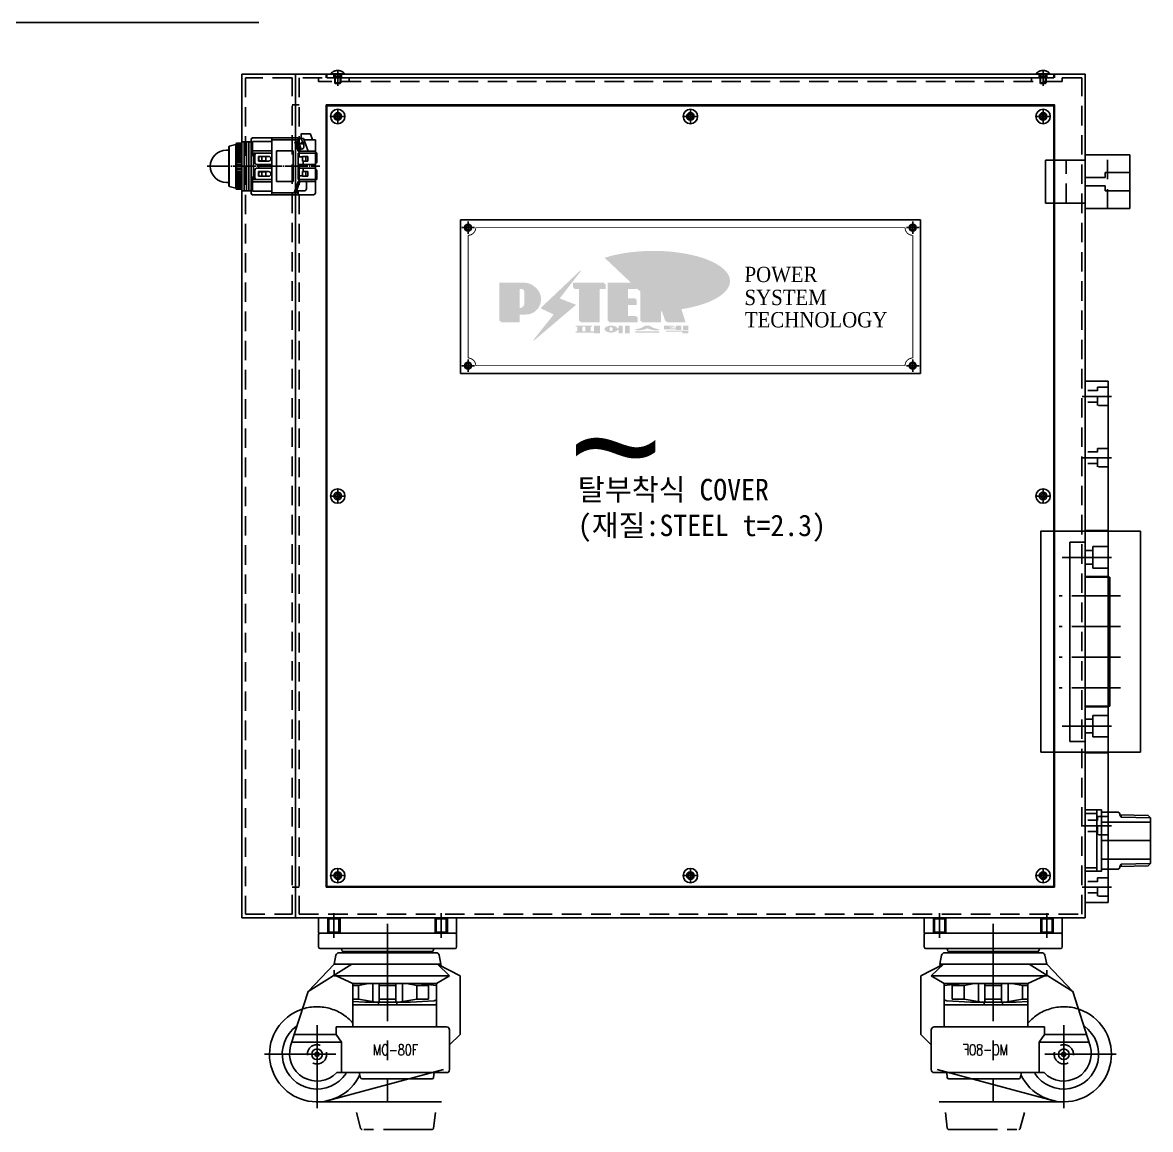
# Model space of a CAD drawing. Header units: millimetres. Extents: x 0 to 3356, y 0 to 2330.
# Drawn here: x 1749 to 2484, y 515 to 1237 of the extents above; entities that cross this region are included whole.
import ezdxf
from ezdxf.enums import TextEntityAlignment as Align

# ---------------------------------------------------------------- set-up
doc = ezdxf.new("R2010")
doc.units = ezdxf.units.MM
for name, pattern in [('AM_ISO02W050', [7.5, 6, -1.5]), ('CENTER', [50.8, 31.75, -6.35, 6.35, -6.35]), ('CENTER1', [10, 7, -1, 1, -1]), ('HIDDEN', [9.525, 6.35, -3.175]), ('HIDDEN2', [0.1875, 0.125, -0.0625]), ('HIDDENX2', [19.05, 12.7, -6.35]), ('PHANTOM2', [31.75, 15.875, -3.175, 3.175, -3.175, 3.175, -3.175]), ('PTM', [16.9, 15, -0.7, 0.5, -0.7])]:
    doc.linetypes.add(name, pattern=pattern)
for name, color, linetype in [('3', 1, 'CENTER'), ('CENTER', 1, 'CENTER'), ('CL', 1, 'CENTER'), ('CUSHION', 3, 'Continuous'), ('FRAME', 3, 'Continuous'), ('HANDLE', 3, 'Continuous'), ('HIDDEN', 2, 'HIDDEN2'), ('line', 3, 'Continuous'), ('PLATE', 3, 'Continuous'), ('THIN', 3, 'Continuous'), ('WHEEL', 3, 'Continuous')]:
    doc.layers.add(name, color=color, linetype=linetype)
doc.layers.add('AM_HID', color=7, linetype='AM_ISO02W050', lineweight=25)
doc.styles.add('arial_ttf', font='arial.ttf')
doc.styles.add('GDT', font='romans.shx', dxfattribs={"height": 4, "bigfont": 'WHGTXT.SHX'})
doc.styles.add('HAN', font='')
doc.styles.get("Standard").update_dxf_attribs({"font": 'ISOCP.SHX', "bigfont": 'WHGTXT.SHX'})
doc.styles.add('스타일1', font='timesout.shx', dxfattribs={"bigfont": 'whgtxt.shx'})
doc.styles.get('HAN').set_extended_font_data('GulimChe')
doc.dimstyles.new('PS-4', dxfattribs={"dimscale": 4, "dimtxt": 3.2, "dimasz": 2.5, "dimexe": 2, "dimexo": 2.5, "dimgap": 2, "dimtad": 1, "dimtoh": 1, "dimrnd": 0.05, "dimzin": 12, "dimdsep": 46, "dimtxsty": 'Standard', "dimcen": 0, "dimclrt": 2, "dimazin": 3, "dimtfac": 1, "dimtofl": 0, "dimtmove": 0, "dimatfit": 3, "dimfxl": 0, "dimtolj": 1, "dimtzin": 0, "dimarcsym": 0})

# ---------------------------------------------------------------- blocks, each defined once
blk = doc.blocks.new('A$C043351AE')
at = {"color": 2, "linetype": 'HIDDEN2'}
for p, q in [((65.39, 202.98), (63.09, 202.98)), ((65.39, 197.98), (63.09, 197.98)), ((65.39, -257.02), (63.09, -257.02)), ((65.39, -262.02), (63.09, -262.02))]:
    blk.add_line(p, q, dxfattribs=at)
at = {"color": 4}
blk.add_lwpolyline([(63.09, -266.52), (65.39, -266.52), (65.39, 207.48), (63.09, 207.48), (63.09, -266.52)], dxfattribs=at)
at = {"layer": 'CENTER'}
for p, q in [((68.39, 200.48), (60.09, 200.48)), ((68.39, -259.52), (60.09, -259.52))]:
    blk.add_line(p, q, dxfattribs=at)
blk = doc.blocks.new('A$C5F583DAA')
for points in [[(-23.34, 12.37, 0.414214), (-21.8, 13.9)], [(-21.8, 9.83, 0.414214), (-23.34, 11.37)], [(-20.8, 13.9, 0.414214), (-19.26, 12.37)], [(-20.8, 9.83, -0.414214), (-19.26, 11.37)]]:
    blk.add_lwpolyline(points, format="xyb")
blk.add_circle((-21.3, 11.87), 4.7)
for start, end in [(166.22585, 193.77415), (76.22585, 103.77415), (256.22585, 283.77415), (346.22585, 13.77415)]:
    blk.add_arc((-21.3, 11.87), 2.1, start, end)
at = {"layer": 'CENTER'}
for p, q in [((-21.3, 16.57), (-21.3, 7.17)), ((-26, 11.87), (-16.6, 11.87))]:
    blk.add_line(p, q, dxfattribs=at)
blk = doc.blocks.new('A$C7F6D5DB6')
at = {"color": 6, "linetype": 'PHANTOM2'}
for p, q in [((6, 10.37), (-3.4, 10.37)), ((-0.7, 8.77), (3.3, 8.77)), ((-0.7, 4.46), (3.3, 4.46))]:
    blk.add_line(p, q, dxfattribs=at)
for points in [[(6, 10.37), (6, 10.08), (-3.4, 10.08), (-3.4, 10.37, -0.470544), (6, 10.37)], [(-0.52, 10.08, -0.414214), (-0.32, 9.88), (-0.32, 9.43), (-0.7, 8.77), (-0.7, 4.46), (-0.32, 4.08), (2.92, 4.08), (3.3, 4.46), (3.3, 8.77), (2.92, 9.43), (2.92, 9.88, -0.414214), (3.12, 10.08)]]:
    blk.add_lwpolyline(points, format="xyb", dxfattribs=at)
at = {"layer": 'CENTER', "color": 6, "linetype": 'PHANTOM2'}
blk.add_line((1.3, 12.58), (1.3, 4.08), dxfattribs=at)
at = {"layer": 'THIN', "color": 6, "linetype": 'PHANTOM2'}
for p, q in [((-0.32, 4.08), (-0.32, 9.43)), ((2.92, 4.08), (2.92, 9.43))]:
    blk.add_line(p, q, dxfattribs=at)
blk = doc.blocks.new('A$C026C7292')
at = {"color": 3, "ltscale": 2}
for p, q in [((-53.55, 82.76), (-50.01, 82.76)), ((-50.01, 82.76), (-50.01, 73.81)), ((-40.65, 84.2), (-40.65, 72.2)), ((-36.46, 84.2), (-36.46, 71.82)), ((-36.46, 82.76), (-25.51, 82.76)), ((-25.51, 84.2), (-25.51, 71.82)), ((-21.32, 84.2), (-21.32, 72.2)), ((-11.96, 82.76), (-11.96, 73.81)), ((-4.22, 82.76), (-11.96, 82.76)), ((-4.22, 82.76), (-4.22, 73.81)), ((-50.01, 73.81), (-53.55, 73.81)), ((-25.51, 73.81), (-36.46, 73.81)), ((-11.96, 73.81), (-4.22, 73.81))]:
    blk.add_line(p, q, dxfattribs=at)
for p, q in [((-82.78, 78.91), (-94.22, 43.36)), ((-72.87, 6.93, -7.11), (5.59, 27.96))]:
    blk.add_line(p, q)
at = {"color": 1}
blk.add_line((-74.98, 6.93), (4.24, 6.93), dxfattribs=at)
at = {"color": 3, "ltscale": 2}
blk.add_circle((-76.99, 37.93, -7.11), 3.48, dxfattribs=at)
for centre, radius, start, end in [((-76.99, 37.93, -7.11), 31, 109.66654, 334.29902), ((-76.99, 38.43), 17.92, 164.05731, 316.04433)]:
    blk.add_arc(centre, radius, start, end)
at = {"layer": '3', "color": 1, "linetype": 'CENTER', "ltscale": 2}
for p, q in [((-30.99, 123.07), (-30.99, 7.12)), ((-76.99, 56.93, -7.11), (-76.99, 2.7, -7.11)), ((-64.65, 37.93, -7.11), (-111.2, 37.93, -7.11))]:
    blk.add_line(p, q, dxfattribs=at)
blk.add_arc((-76.99, 37.93, -7.11), 31, 40.86914, 109.66654, dxfattribs=at)
at = {"layer": 'AM_HID', "linetype": 'HIDDEN', "ltscale": 2}
blk.add_circle((-76.99, 37.93, -7.11), 6.28, dxfattribs=at)
at = {"layer": 'CUSHION', "ltscale": 2}
for p, q in [((0.99, 70.28), (-53.55, 70.28)), ((-49.45, 26), (-48.59, 22.68)), ((-1, 22.81), (-0.62, 26)), ((-1.99, 21.93), (-47.63, 21.93))]:
    blk.add_line(p, q, dxfattribs=at)
at = {"layer": 'CUSHION', "color": 1, "linetype": 'PHANTOM2', "ltscale": 2}
for p, q in [((-51.26, 0), (-48.59, -10.32)), ((-1, -10.19), (0.22, 0)), ((-1.99, -11.07), (-47.63, -11.07))]:
    blk.add_line(p, q, dxfattribs=at)
at = {"layer": 'CUSHION', "ltscale": 2}
for centre, start, end in [((-47.63, 22.93), 194.50017, 270), ((-1.99, 22.93), 270, 353.16722)]:
    blk.add_arc(centre, 0.995, start, end, dxfattribs=at)
at = {"layer": 'CUSHION', "color": 1, "linetype": 'PHANTOM2', "ltscale": 2}
for centre, start, end in [((-47.63, -10.07), 194.50017, 270), ((-1.99, -10.07), 270, 353.16722)]:
    blk.add_arc(centre, 0.995, start, end, dxfattribs=at)
at = {"layer": 'Defpoints', "color": 0, "linetype": 'ByBlock', "ltscale": 2}
for p in [(-74.99, 116.93), (-108.11, 38.43)]:
    blk.add_point(p, dxfattribs=at)
at = {"layer": 'Defpoints', "color": 1, "linetype": 'ByBlock', "ltscale": 2}
blk.add_point((-3.28, -11.07), dxfattribs=at)
at = {"layer": 'FRAME', "ltscale": 2}
for p, q in [((0.72, 104.13), (-62.69, 104.13)), ((-54.3, 96.67), (-82.78, 78.91)), ((-65.81, 96.67), (-82.78, 78.91)), ((-64.64, 102.53), (-65.81, 96.67)), ((3.84, 96.67), (-65.81, 96.67)), ((16.28, 89.2), (1.55, 96.67)), ((1.55, 96.67), (9.44, 89.2)), ((2.67, 102.53), (3.84, 96.67)), ((3.67, 96.67), (3.67, 95.59)), ((-65.81, 92.72), (-65.81, 89.2)), ((9.44, 89.2), (-65.81, 89.2)), ((-53.55, 84.2), (-64.44, 89.2)), ((9.44, 89.2), (0.99, 84.2)), ((16.28, 89.2), (16.28, 50.87)), ((-53.55, 84.2), (-53.55, 55.85)), ((0.99, 84.2), (-53.55, 84.2)), ((0.99, 84.2), (0.99, 55.85)), ((7.45, 55.85), (-64.44, 55.85)), ((-64.44, 55.85), (-64.44, 50.87)), ((9.44, 53.86), (9.44, 27.99)), ((-60.94, 45.9), (-93.49, 45.9)), ((-64.44, 50.87), (-92.07, 50.87)), ((-64.44, 50.87), (-60.94, 45.9)), ((-60.94, 45.9), (-60.94, 26)), ((16.28, 50.87), (9.44, 44.03)), ((7.45, 26), (-64.08, 26))]:
    blk.add_line(p, q, dxfattribs=at)
blk.add_circle((-76.99, 37.93, -7.11), 1.39, dxfattribs=at)
for centre, start, end in [((-62.69, 102.14), 90, 168.69007), ((0.72, 102.14), 11.30993, 90), ((7.45, 53.86), 0, 90), ((7.45, 27.99), 270, 0)]:
    blk.add_arc(centre, 1.99, start, end, dxfattribs=at)
at = {"layer": 'HANDLE', "ltscale": 2}
for p, q in [((-51.18, 84.2), (-53.55, 83.93)), ((-43.39, 84.2), (-50.01, 82.76)), ((-18.58, 84.2), (-11.96, 82.76)), ((-10.79, 84.2), (0.99, 82.86)), ((-38.43, 71.82), (-50.01, 73.81)), ((-23.54, 71.82), (-11.96, 73.81)), ((-53.55, 72.31), (-45.91, 71.82)), ((-16.06, 71.82), (-45.91, 71.82)), ((-0.63, 72.81), (-16.06, 71.82)), ((0.99, 73.46), (-0.63, 72.81))]:
    blk.add_line(p, q, dxfattribs=at)
at = {"layer": 'HANDLE', "linetype": 'Continuous', "ltscale": 2}
for p, q in [((-36.96, 70.28), (-36.96, 71.82)), ((-25.01, 70.28), (-25.01, 71.82))]:
    blk.add_line(p, q, dxfattribs=at)
at = {"layer": 'PLATE', "ltscale": 2}
for p, q in [((-75.99, 115.94), (-75.99, 107.93)), ((13.02, 116.93), (-74.99, 116.93)), ((14.01, 115.94), (14.01, 107.93)), ((13.02, 106.93), (-74.99, 106.93)), ((-2.13, 104.94), (-59.84, 104.94))]:
    blk.add_line(p, q, dxfattribs=at)
at = {"layer": 'PLATE', "linetype": 'Continuous', "ltscale": 2}
for p, q in [((-42.93, 104.94), (-42.93, 104.13)), ((-19.04, 104.94), (-19.04, 104.13))]:
    blk.add_line(p, q, dxfattribs=at)
at = {"layer": 'PLATE', "ltscale": 2}
for centre, radius, start, end in [((-74.99, 115.94), 0.995, 90, 180), ((13.02, 115.94), 0.995, 0, 90), ((-74.99, 107.93), 0.995, 180, 270), ((-61.83, 105.94), 0.995, 0, 90), ((-59.84, 105.94), 0.995, 180, 270), ((-52.38, 104.66), 3.55, 175.36269, 188.53766), ((-52.38, 104.66), 3.55, 351.46234, 4.63731), ((-9.59, 104.66), 3.55, 175.36269, 188.53766), ((-9.59, 104.66), 3.55, 351.46234, 4.63731), ((-2.13, 105.94), 0.995, 270, 0), ((-0.14, 105.94), 0.995, 90, 180), ((13.02, 107.93), 0.995, 270, 0)]:
    blk.add_arc(centre, radius, start, end, dxfattribs=at)
at = {"layer": 'WHEEL', "ltscale": 2}
blk.add_arc((-76.99, 37.93, -7.11), 22.69, 126.19506, 326.75326, dxfattribs=at)
at = {"layer": 'PLATE', "color": 4, "ltscale": 2, "style": 'GDT', "width": 0.75}
blk.add_text('MC-80F', height=7.108, dxfattribs=at).set_placement((-25.84, 40.85), align=Align.MIDDLE_CENTER)
blk = doc.blocks.new('A$C5A1A58D8')
at = {"color": 2, "linetype": 'HIDDENX2'}
for p, q in [((-4, 10), (-4, 0)), ((-3.32, 9.32), (-3.32, 0.68)), ((3.32, 9.32), (3.32, 0.68)), ((4, 10), (4, 0)), ((66, 10), (66, 0)), ((66.68, 9.32), (66.68, 0.68)), ((73.32, 9.32), (73.32, 0.68)), ((74, 10), (74, 0))]:
    blk.add_line(p, q, dxfattribs=at)
at = {"color": 3}
blk.add_lwpolyline([(-10, 0), (80, 0), (80, 10), (-10, 10)], close=True, dxfattribs=at)
at = {"color": 2, "linetype": 'HIDDENX2'}
for points in [[(-4, 10), (-3.32, 9.32), (3.32, 9.32), (4, 10)], [(74, 10), (73.32, 9.32), (66.68, 9.32), (66, 10)], [(-4, 0), (-3.32, 0.68), (3.32, 0.68), (4, 0)], [(74, 0), (73.32, 0.68), (66.68, 0.68), (66, 0)]]:
    blk.add_lwpolyline(points, dxfattribs=at)
at = {"layer": 'CENTER'}
for p, q in [((0, 13), (0, -3)), ((70, 13), (70, -3))]:
    blk.add_line(p, q, dxfattribs=at)
blk = doc.blocks.new('DFHFGJJJJKK')
at = {"color": 1, "linetype": 'CENTER1'}
for p, q in [((10650.25, 10468.85), (10650.25, 10460.4)), ((10880.25, 10468.85), (10880.25, 10460.4)), ((11110.25, 10468.85), (11110.25, 10460.4)), ((10646.03, 10464.63), (10654.48, 10464.63)), ((10876.03, 10464.63), (10884.48, 10464.63)), ((11106.03, 10464.63), (11114.48, 10464.63)), ((10646.03, 10217.13), (10654.48, 10217.13)), ((10650.25, 10221.35), (10650.25, 10212.9)), ((11106.03, 10217.13), (11114.48, 10217.13)), ((11110.25, 10221.35), (11110.25, 10212.9)), ((10646.03, 9969.63), (10654.48, 9969.63)), ((10650.25, 9973.85), (10650.25, 9965.4)), ((10876.03, 9969.63), (10884.48, 9969.63)), ((10880.25, 9973.85), (10880.25, 9965.4)), ((11106.03, 9969.63), (11114.48, 9969.63)), ((11110.25, 9973.85), (11110.25, 9965.4))]:
    blk.add_line(p, q, dxfattribs=at)
at = {"color": 4}
blk.add_lwpolyline([(10643.25, 10471.63), (11117.25, 10471.63), (11117.25, 9962.63), (10643.25, 9962.63)], close=True, dxfattribs=at)
for centre in [(10650.25, 10464.63), (10880.25, 10464.63), (11110.25, 10464.63), (10650.25, 10217.13), (11110.25, 10217.13), (10650.25, 9969.63), (10880.25, 9969.63), (11110.25, 9969.63)]:
    blk.add_circle(centre, 2.5, dxfattribs=at)
at = {"style": 'arial_ttf'}
blk.add_text('~', height=75, dxfattribs=at).set_placement((10800.98, 10212.2, 0))
at = {"color": 2, "insert": (10806.82, 10228.34), "char_height": 14, "attachment_point": 1, "style": 'HAN'}
blk.add_mtext_dynamic_manual_height_columns('탈부착식 COVER\\P(재질:STEEL t=2.3)', width=286.3501, gutter_width=12.5, heights=[0], dxfattribs=at)
blk = doc.blocks.new('A$C59FC7B5B')
at = {"layer": 'line'}
h = blk.add_hatch(color=140, dxfattribs=at)
edge = h.paths.add_edge_path()
edge.add_ellipse((-169.14, -34.84), major_axis=(-49.96, 0), ratio=0.39426, start_angle=111.51268, end_angle=334.46902)
edge.add_ellipse((-175.08, -36.4), major_axis=(-46.29, 0), ratio=0.40699, start_angle=121.30662, end_angle=327.74369, ccw=False)
edge.add_line((-151.03, -52.5), (-150.82, -53.16))
h = blk.add_hatch(color=250, dxfattribs=at)
h.paths.add_polyline_path([(-256.28, -39.95), (-255.64, -39.95, -0.129793), (-254.01, -40.38, 0.221832), (-256.55, -39.2), (-257.18, -39.2), (-257.18, -52.45), (-256.55, -52.45, 0.02048), (-256.28, -52.44)], flags=17)
h.paths.add_polyline_path([(-256.28, -56.66), (-252.41, -56.66, 0.72362), (-246.46, -38.6, -0.679777), (-253.31, -55.91), (-257.18, -55.91), (-257.18, -60.88), (-268.77, -60.88), (-268.77, -61.63), (-256.28, -61.63)])
h.paths.add_polyline_path([(-234.17, -56.57), (-248.14, -74.22), (-246.45, -72.78), (-233.29, -56.17), (-241.95, -52.15), (-217.48, -28.93), (-216.23, -27.32), (-242.83, -52.56)])
h.paths.add_polyline_path([(-220.68, -39.2), (-220.68, -39.95), (-217.73, -39.95), (-217.73, -39.2)], flags=17)
h.paths.add_polyline_path([(-204.12, -39.95), (-200.26, -39.95), (-200.26, -36.64), (-201.17, -36.64), (-201.17, -39.2), (-205.02, -39.2), (-205.02, -60.88), (-216.82, -60.88), (-216.82, -61.63), (-204.12, -61.63)])
h.paths.add_polyline_path([(-180, -46.82), (-180.9, -46.82), (-180.9, -49.59), (-186.57, -49.59), (-186.57, -57.57), (-185.66, -57.57), (-185.66, -50.34), (-180, -50.34)])
h.paths.add_polyline_path([(-179.34, -58.32), (-180.24, -58.32), (-180.24, -60.88), (-198.16, -60.88), (-198.16, -61.63), (-179.34, -61.63)])
h.paths.add_polyline_path([(-180, -36.64), (-180.9, -36.64), (-180.9, -39.2), (-186.57, -39.2), (-186.57, -46.07), (-185.66, -46.07), (-185.66, -39.95), (-180, -39.95)])
h.paths.add_polyline_path([(-164.22, -36.64), (-165.13, -36.64), (-165.13, -42.3), (-164.22, -41.72)])
h.paths.add_polyline_path([(-164.22, -52.81), (-165.13, -50.26), (-165.13, -60.88), (-176.79, -60.88), (-176.79, -61.63), (-164.22, -61.63)])
h.paths.add_polyline_path([(-148.43, -36.64), (-150.27, -36.64), (-155.36, -40.73), (-149.09, -60.88), (-160.73, -60.88), (-160.47, -61.63), (-148.19, -61.63), (-154.46, -41.48)])
blk.add_hatch(color=5, dxfattribs=at).paths.add_polyline_path([(-219.59, -50.32), (-230.22, -46.1), (-215.36, -26.92), (-241.95, -52.15), (-233.29, -56.17), (-247.27, -73.82)])
h = blk.add_hatch(color=1, dxfattribs=at)
h.paths.add_polyline_path([(-257.18, -55.91), (-253.31, -55.91, 1), (-253.31, -35.89), (-269.68, -35.89), (-269.68, -60.88), (-257.18, -60.88)])
h.paths.add_polyline_path([(-257.18, -52.45), (-257.18, -39.2), (-256.55, -39.2, -0.414214), (-253.24, -42.51), (-253.24, -49.14, -0.414214), (-256.55, -52.45)], flags=16)
h.paths.add_polyline_path([(-205.02, -39.2), (-201.17, -39.2), (-201.17, -35.89), (-221.58, -35.89), (-221.58, -39.2), (-217.73, -39.2), (-217.73, -60.88), (-205.02, -60.88)])
h.paths.add_polyline_path([(-186.57, -49.59), (-180.9, -49.59), (-180.9, -46.07), (-186.57, -46.07), (-186.57, -39.2), (-180.9, -39.2), (-180.9, -35.89), (-199.06, -35.89), (-199.06, -60.88), (-180.24, -60.88), (-180.24, -57.57), (-186.57, -57.57)])
h.paths.add_polyline_path([(-165.13, -50.26), (-161.37, -60.88), (-149.09, -60.88), (-155.36, -40.73), (-149.33, -35.89), (-155.08, -35.89), (-165.13, -42.3), (-165.13, -35.89), (-177.69, -35.89), (-177.69, -60.88), (-165.13, -60.88)])
h = blk.add_hatch(color=250, dxfattribs=at)
edge = h.paths.add_edge_path()
edge.add_ellipse((-196.72, -66.15), major_axis=(-4.29, 0), ratio=0.526336, start_angle=192.2456, end_angle=269.07481)
edge.add_line((-196.65, -63.89), (-196.79, -63.89))
edge.add_ellipse((-196.72, -66.15), major_axis=(-4.29, 0), ratio=0.526336, start_angle=270.92519, end_angle=449.07481)
edge.add_line((-196.79, -68.41), (-196.65, -68.41))
edge.add_ellipse((-196.72, -66.15), major_axis=(-4.29, 0), ratio=0.526336, start_angle=450.92519, end_angle=527.7544)
edge.add_line((-192.53, -66.63), (-191.82, -66.63))
edge.add_line((-191.82, -66.63), (-191.82, -69.01))
edge.add_line((-191.82, -69.01), (-189.1, -69.01))
edge.add_line((-189.1, -69.01), (-189.1, -63.89))
edge.add_line((-189.1, -63.89), (-191.82, -63.89))
edge.add_line((-191.82, -63.89), (-191.82, -65.67))
edge.add_line((-191.82, -65.67), (-192.53, -65.67))
h.paths.add_polyline_path([(-195.77, -65.8), (-195.77, -66.49, -1), (-197.75, -66.49), (-197.75, -65.8, -1)], flags=16)
h.paths.add_polyline_path([(-184.58, -63.89), (-187.62, -63.89), (-187.62, -69.01), (-184.58, -69.01)])
h.paths.add_polyline_path([(-174.89, -63.89), (-174.89, -64.19, -0.157169), (-181.23, -66.13), (-179.82, -66.86, 0.128407), (-173.1, -65.65, 0.128407), (-166.39, -66.86), (-164.97, -66.13, -0.157169), (-171.31, -64.19), (-171.31, -63.89)])
h.paths.add_polyline_path([(-165.32, -68.41), (-165.32, -67.56), (-180.89, -67.56), (-180.89, -68.41)])
h.paths.add_polyline_path([(-162.33, -63.89), (-162.33, -65.73, 0.414214), (-161.73, -66.33), (-154.3, -66.33), (-154.3, -66.77), (-150.85, -66.77), (-150.85, -63.89), (-154.3, -63.89), (-154.3, -64.95), (-155.5, -64.95), (-155.5, -65.42), (-154.3, -65.42), (-154.3, -65.74), (-158.53, -65.74), (-158.53, -65.42), (-156.55, -65.42), (-156.55, -64.95), (-158.53, -64.95), (-158.53, -64.64), (-155.5, -64.64), (-155.5, -63.89)])
h.paths.add_polyline_path([(-149.76, -63.89), (-149.76, -66.77), (-146.37, -66.77), (-146.37, -63.89)])
h.paths.add_polyline_path([(-146.37, -69.01), (-146.37, -67.16), (-160.91, -67.16), (-160.91, -67.77), (-150.37, -67.77), (-150.37, -69.01)])
h.paths.add_polyline_path([(-207.98, -63.89), (-207.98, -67.56), (-210.16, -67.56), (-210.16, -64.64), (-209.13, -64.64), (-209.13, -63.89), (-219.84, -63.89), (-219.84, -64.64), (-218.81, -64.64), (-218.81, -67.56), (-219.84, -67.56), (-219.84, -68.41), (-207.98, -68.41), (-207.98, -69.01), (-203.92, -69.01), (-203.92, -63.89)])
h.paths.add_polyline_path([(-213.53, -64.64), (-215.44, -64.64), (-215.44, -67.56), (-213.53, -67.56)], flags=17)
for p, q in [((-295, 5), (5, 5)), ((-295, -95), (-295, 5)), ((5, 5), (5, -95)), ((5, -95), (-295, -95))]:
    blk.add_line(p, q)
at = {"const_width": 0.6}
for points in [[(-290, -5, 0.414214), (-285, 0, -12.438297)], [(0, -5, -0.414214), (-5, 0, 12.438297)], [(-285, -90, 0.414214), (-290, -85, 2.414214)], [(-5, -90, -0.414214), (0, -85, -2.414214)]]:
    blk.add_lwpolyline(points, format="xyb", dxfattribs=at)
for points in [[(-5, 0), (-285, 0)], [(-290, -5), (-290, -85)], [(0, -5), (0, -85)], [(-285, -90), (-5, -90)]]:
    blk.add_lwpolyline(points, dxfattribs=at)
for centre in [(-290, 0), (0, 0), (-290, -90), (0, -90)]:
    blk.add_circle(centre, 2.25)
at = {"style": '스타일1', "oblique": 0.9, "width": 0.9}
for s, p in [('POWER', (-109.81, -35.48)), ('SYSTEM', (-109.81, -50.49)), ('TECHNOLOGY', (-109.56, -65.02))]:
    blk.add_text(s, height=10, dxfattribs=at).set_placement(p)
blk = doc.blocks.new('A$C4D880E44')
at = {"color": 2}
for p, q in [((0, 31.5), (-26, 31.5)), ((-26, 3.5), (-26, 31.5)), ((29, 35), (0, 35)), ((0, 20.5), (0, 35)), ((29, 0), (29, 35)), ((29, 23.5), (13, 23.5)), ((13, 20.25), (13, 23.5)), ((13, 20.25), (0, 20.25)), ((13, 14.75), (0, 14.75)), ((13, 11.5), (13, 14.75)), ((0, 0), (0, 14.5)), ((29, 11.5), (13, 11.5)), ((0, 3.5), (-26, 3.5)), ((29, 0), (0, 0))]:
    blk.add_line(p, q, dxfattribs=at)
at = {"color": 1, "linetype": 'HIDDENX2'}
for p, q in [((-12.5, 3.5), (-12.5, 31.5)), ((14.5, 0), (14.5, 35))]:
    blk.add_line(p, q, dxfattribs=at)
blk = doc.blocks.new('A$C641273F9')
at = {"color": 30}
for p, q in [((-330, 15), (-330, 0)), ((10, 15), (-330, 15)), ((-232.5, 15), (-232.5, 0)), ((-202.5, 0), (-202.5, 15)), ((-117.5, 0), (-117.5, 15)), ((-87.5, 15), (-87.5, 0)), ((10, 15), (10, 0)), ((-330, 0), (10, 0))]:
    blk.add_line(p, q, dxfattribs=at)
at = {"color": 2, "linetype": 'HIDDEN'}
for p, q in [((-326, 8), (-326, 15)), ((-314, 15), (-314, 8)), ((-286, 8), (-286, 15)), ((-274, 15), (-274, 8)), ((-46, 8), (-46, 15)), ((-34, 15), (-34, 8)), ((-6, 8), (-6, 15)), ((6, 15), (6, 8)), ((-314, 8), (-326, 8)), ((-323.75, 8), (-323.75, 0)), ((-316.25, 8), (-316.25, 0)), ((-274, 8), (-286, 8)), ((-283.75, 8), (-283.75, 0)), ((-276.25, 8), (-276.25, 0)), ((-34, 8), (-46, 8)), ((-43.75, 8), (-43.75, 0)), ((-36.25, 8), (-36.25, 0)), ((6, 8), (-6, 8)), ((-3.75, 8), (-3.75, 0)), ((3.75, 8), (3.75, 0))]:
    blk.add_line(p, q, dxfattribs=at)
at = {"color": 2}
for p, q in [((-222, 5), (-222, 15)), ((-208, 5), (-208, 15)), ((-112, 5), (-112, 15)), ((-98, 5), (-98, 15)), ((-222, 5), (-208, 5)), ((-219.5, 0), (-219.5, 5)), ((-210.5, 0), (-210.5, 5)), ((-112, 5), (-98, 5)), ((-109.5, 0), (-109.5, 5)), ((-100.5, 0), (-100.5, 5))]:
    blk.add_line(p, q, dxfattribs=at)
at = {"layer": 'CL'}
for p, q in [((-320, 17), (-320, -2)), ((-280, 17), (-280, -2)), ((-280, -1.8), (-280, 17)), ((-215, 17), (-215, -2)), ((-215, -1.8), (-215, 17)), ((-105, 17), (-105, -2)), ((-105, -1.8), (-105, 17)), ((-40, 17), (-40, -2)), ((-40, -1.8), (-40, 17)), ((0, 17), (0, -2))]:
    blk.add_line(p, q, dxfattribs=at)
blk = doc.blocks.new('A$C06F46A56')
at = {"color": 1}
for p, q in [((0, 10), (-10, 10)), ((-10, 10), (-10, -120)), ((0, -13), (0, 10)), ((16, -13), (0, -13)), ((16, -13), (16, -97)), ((0, -97), (0, -120)), ((16, -97), (0, -97)), ((0, -120), (-10, -120))]:
    blk.add_line(p, q, dxfattribs=at)
at = {"color": 6, "linetype": 'CENTER'}
for p, q in [((5, 0), (-15, 0)), ((23, -25), (-17, -25)), ((23, -45), (-17, -45)), ((23, -65), (-17, -65)), ((23, -85), (-17, -85)), ((5, -110), (-15, -110))]:
    blk.add_line(p, q, dxfattribs=at)
blk = doc.blocks.new('A$C651C04BD')
for points in [[(7.5, 39), (6.5, 40), (8.5, 40)], [(8.5, 0), (7.5, 1), (6.5, 0)]]:
    blk.add_hatch(color=256).paths.add_polyline_path(points)
for p, q in [((6.5, 40), (8.5, 40)), ((10.5, 38.5), (10.5, 1.5)), ((21.5, 38.5), (10.5, 38.5)), ((22.5, 37.5), (22.5, 36.9248)), ((22.5, 36.9248), (40.9732, 36.3475)), ((23.3695, 35.4186), (23.3695, 36.8976)), ((42.5, 32), (10.5, 32)), ((40.9732, 36.3475), (42.5, 34.8208)), ((42.5, 34.8208), (42.5, 5.1791)), ((42.5, 8), (10.5, 8)), ((6.5, 0), (8.5, 0)), ((21.5, 1.5), (10.5, 1.5)), ((40.9732, 3.6524), (22.5, 3.0751)), ((22.5, 3.0751), (22.5, 2.5)), ((23.3695, 4.5813), (23.3695, 3.1023)), ((42.5, 5.1791), (40.9732, 3.6524))]:
    blk.add_line(p, q)
for points in [[(0, 40), (7.5, 40), (7.5, 0), (0, 0)], [(7.5, 40), (7.5, 0), (10.5, 0), (10.5, 40), (7.5, 40)]]:
    blk.add_lwpolyline(points)
for centre, start, end in [((21.5, 37.5), 0, 90), ((21.5, 2.5), 270, 0)]:
    blk.add_arc(centre, 1, start, end)
at = {"layer": 'CENTER'}
blk.add_line((42.5, 20), (10.5, 20), dxfattribs=at)
at = {"layer": 'HIDDEN', "linetype": 'HIDDENX2'}
for p, q in [((0, 37.7), (7.5, 37.7)), ((0, 2.3), (7.5, 2.3))]:
    blk.add_line(p, q, dxfattribs=at)
at = {"layer": 'THIN'}
for p, q in [((23.3695, 35.4186), (22.5, 36.9248)), ((42.5, 34.8208), (23.3695, 35.4186)), ((23.3695, 4.5813), (22.5, 3.0751)), ((42.5, 5.1791), (23.3695, 4.5813))]:
    blk.add_line(p, q, dxfattribs=at)
blk = doc.blocks.new('CENT')
at = {"color": 1}
for p, q in [((-5, 0), (-0.3, 0)), ((-0.1, 0), (0.1, 0)), ((0.3, 0), (5, 0))]:
    blk.add_line(p, q, dxfattribs=at)
blk = doc.blocks.new('A$C73BE66B3')
at = {"color": 1}
for p, q in [((-25.6, 9.8), (-25.6, 16.9)), ((-25.6, -15.5), (-25.6, 15.5)), ((-17.97, 17.3), (-25.2, 17.3)), ((-23.6, 17.3), (-22.27, 20.94)), ((-16.2, 21.2), (-21.9, 21.2)), ((-20.7, 9.8), (-17.64, 18.2)), ((-14.29, 18.2), (-17.64, 18.2)), ((-16.28, 14.41), (-17.58, 14.89)), ((-15.94, 15.35), (-17.24, 15.83)), ((-16.28, 14.41), (-15.94, 15.35)), ((-16.21, 11.09), (-14.26, 16.44)), ((-16.2, 18.2), (-16.2, 21.2)), ((-15.3, 9.8), (-13.04, 16)), ((-14.3, 17.95), (-14.56, 18.05)), ((-14.3, 16.46), (-14.3, 18.1)), ((3, 17.2), (-14.3, 17.2)), ((-13.04, 16), (-14.3, 16.46)), ((-14.24, 9.8), (-11.98, 16)), ((3, 18.5), (-13.9, 18.5)), ((-13.9, 15.11), (-13.51, 16.17)), ((-13.5, 14.73), (-13.9, 15.11)), ((-11.98, 16), (-13.04, 16)), ((3, -18.5), (3, 18.5)), ((15.5, 18.5), (3, 18.5)), ((15.6, 16.25), (3, 16.25)), ((15.6, 16.25), (15.6, 10.1)), ((16.5, 17.5), (16.5, -17.5)), ((22.5, 16), (16.5, 16)), ((18, 16), (18, -16)), ((19.5, 16), (19.5, -16)), ((21, 16), (21, -16)), ((22.5, 16), (22.5, -16)), ((22.5, 15), (26.07, 15)), ((26.07, 15), (26.07, -15)), ((26.5, 14.25), (26.07, 15)), ((-26.4, 8.4), (-25.9, 8.9)), ((-26.4, 2.6), (-26.4, 8.4)), ((-25.6, 8.9), (-25.9, 8.9)), ((-25.6, 9.8), (-25.6, -9.8)), ((-14.2, 9.8), (-25.6, 9.8)), ((-15.6, 8.6), (-25.6, 8.6)), ((-14.2, 8.6), (-25.6, 8.6)), ((-16.18, 11.18), (-16.96, 11.47)), ((-14.99, 10.65), (-16.21, 11.09)), ((-15.75, 12.38), (-15.78, 10.93)), ((-14.95, 12.23), (-14.99, 10.65)), ((-14.95, 12.23), (-14.57, 13.27)), ((-14.02, 13.32), (-14.57, 13.27)), ((-14.2, 9.8), (-14.2, 9.9)), ((-14.2, -8.6), (-14.2, 8.6)), ((-11, -10), (-11, 10)), ((-11, 10), (0, 10)), ((0, -10), (0, 10)), ((15.6, 10.1), (3, 10.1)), ((13, 8.6), (3, 8.6)), ((15, 8.6), (3, 8.6)), ((14, 7.6), (14, 2.25)), ((15, 8.6), (15, -8.6)), ((26.5, 14.25), (30.71, 13.08)), ((26.5, 14.25), (26.5, -14.25)), ((30.71, 13.08), (30.71, -13.08)), ((30.71, 13.08), (31, 12.7)), ((31, 12.7), (31, -12.7)), ((-25.9, 2.1), (-26.4, 2.6)), ((-25.6, 2.1), (-25.9, 2.1)), ((-15.6, 1.25), (-25.6, 1.25)), ((-14.2, 1.25), (-25.6, 1.25)), ((-17.1, 6.45), (-20.6, 6.45)), ((-20.6, 3.4), (-20.6, 6.45)), ((-17.1, 3.4), (-20.6, 3.4)), ((-19.1, 3.4), (-19.1, 6.45)), ((-17.4, 1.25), (-17.4, 3.4)), ((-17.1, 3.4), (-17.1, 6.45)), ((13, 1.25), (3, 1.25)), ((11.6, 6.45), (5.1, 6.45)), ((11.6, 3.4), (5.1, 3.4)), ((9.5, 6.33), (9.5, 3.52)), ((11.6, 6.45), (11.6, 3.4)), ((-26.4, -2.6), (-25.9, -2.1)), ((-26.4, -8.4), (-26.4, -2.6)), ((-25.6, -2.1), (-25.9, -2.1)), ((-15.6, -1.25), (-25.6, -1.25)), ((-14.2, -1.25), (-25.6, -1.25)), ((-20.6, -6.45), (-20.6, -3.4)), ((-17.1, -3.4), (-20.6, -3.4)), ((-17.1, -6.45), (-20.6, -6.45)), ((-19.1, -6.45), (-19.1, -3.4)), ((-17.4, -3.4), (-17.4, -1.25)), ((-17.1, -6.45), (-17.1, -3.4)), ((13, -1.25), (3, -1.25)), ((11.6, -3.4), (5.1, -3.4)), ((11.6, -6.45), (5.1, -6.45)), ((9.5, -6.33), (9.5, -3.52)), ((11.6, -3.4), (11.6, -6.45)), ((14, -2.25), (14, -7.6)), ((-25.9, -8.9), (-26.4, -8.4)), ((-25.6, -8.9), (-25.9, -8.9)), ((-15.6, -8.6), (-25.6, -8.6)), ((-14.2, -8.6), (-25.6, -8.6)), ((-25.6, -17), (-25.6, -9.8)), ((-14.2, -9.8), (-25.6, -9.8)), ((-19.6, -14.5), (-19.6, -9.8)), ((-15.3, -9.8), (-12.61, -17.2)), ((-14.24, -9.8), (-11.54, -17.2)), ((-14.2, -9.9), (-14.2, -9.8)), ((-11, -10), (0, -10)), ((15, -8.6), (3, -8.6)), ((13, -8.6), (3, -8.6)), ((15.6, -10.1), (3, -10.1)), ((15.6, -16.25), (15.6, -10.1)), ((26.5, -14.25), (26.07, -15)), ((26.5, -14.25), (30.71, -13.08)), ((30.71, -13.08), (31, -12.7)), ((3, -18.5), (-24.1, -18.5)), ((-13.04, -16), (-18.1, -16)), ((-13.04, -16), (-14.3, -16.46)), ((-14.3, -18.1), (-14.3, -16.46)), ((3, -17.2), (-14.3, -17.2)), ((15.6, -16.25), (3, -16.25)), ((15.5, -18.5), (3, -18.5)), ((22.5, -16), (16.5, -16)), ((22.5, -15), (26.07, -15))]:
    blk.add_line(p, q, dxfattribs=at)
at = {"color": 7}
for p, q in [((26.07, 14.7), (22.5, 14.7)), ((26.07, 14.3), (22.5, 14.3)), ((26.07, 13.8), (22.5, 13.8)), ((26.07, 13.3), (22.5, 13.3)), ((26.07, 12.7), (22.5, 12.7)), ((26.07, 12.1), (22.5, 12.1)), ((26.07, 11.4), (22.5, 11.4)), ((26.07, 10.7), (22.5, 10.7)), ((26.07, 10), (22.5, 10)), ((26.07, 9.2), (22.5, 9.2)), ((26.07, 8.4), (22.5, 8.4)), ((26.07, 7.5), (22.5, 7.5)), ((26.07, 6.6), (22.5, 6.6)), ((26.07, 5.6), (22.5, 5.6)), ((26.07, 4.6), (22.5, 4.6)), ((26.07, 3.5), (22.5, 3.5)), ((26.07, 2.4), (22.5, 2.4)), ((26.07, 1.2), (22.5, 1.2)), ((26.07, -1.2), (22.5, -1.2)), ((26.07, -2.4), (22.5, -2.4)), ((26.07, -3.5), (22.5, -3.5)), ((26.07, -4.6), (22.5, -4.6)), ((26.07, -5.6), (22.5, -5.6)), ((26.07, -6.6), (22.5, -6.6)), ((26.07, -7.5), (22.5, -7.5)), ((26.07, -8.4), (22.5, -8.4)), ((26.07, -9.2), (22.5, -9.2)), ((26.07, -10), (22.5, -10)), ((26.07, -10.7), (22.5, -10.7)), ((26.07, -11.4), (22.5, -11.4)), ((26.07, -12.1), (22.5, -12.1)), ((26.07, -12.7), (22.5, -12.7)), ((26.07, -13.3), (22.5, -13.3)), ((26.07, -13.8), (22.5, -13.8)), ((26.07, -14.3), (22.5, -14.3)), ((26.07, -14.7), (22.5, -14.7))]:
    blk.add_line(p, q, dxfattribs=at)
at = {"color": 2}
for p, q in [((32.6, 10.5), (31, 10.5)), ((32.6, -10.5), (31, -10.5))]:
    blk.add_line(p, q, dxfattribs=at)
at = {"color": 1, "linetype": 'PTM'}
for p, q in [((45.1, 0), (-28.4, 0)), ((-14.2, 6.2), (-17.1, 6.2)), ((-14.2, -6.2), (-17.1, -6.2))]:
    blk.add_line(p, q, dxfattribs=at)
at = {"color": 2}
for points in [[(3, -18.5), (-24.1, -18.5, -0.414214), (-25.6, -17), (-25.6, -8.9), (-25.9, -8.9), (-26.4, -8.4), (-26.4, -2.6), (-25.9, -2.1), (-25.6, -2.1), (-25.6, 2.1), (-25.9, 2.1), (-26.4, 2.6), (-26.4, 8.4), (-25.9, 8.9), (-25.6, 8.9), (-25.6, 16.9, -0.414214), (-25.2, 17.3), (-23.6, 17.3), (-22.27, 20.94, -0.315299), (-21.9, 21.2), (-16.2, 21.2), (-16.2, 18.2), (-14.29, 18.2, 0.341999)], [(3, 18.5), (-13.9, 18.5, 0.341999), (-14.29, 18.2, 1.290994)], [(3, 18.5), (15.5, 18.5, -0.414214), (16.5, 17.5), (16.5, 16), (22.5, 16), (22.5, 15), (26.07, 15), (26.5, 14.25), (30.71, 13.08), (31, 12.7), (31, 10.5)], [(3, -18.5), (15.5, -18.5, 0.414214), (16.5, -17.5), (16.5, -16), (22.5, -16), (22.5, -15), (26.07, -15), (26.5, -14.25), (30.71, -13.08), (31, -12.7), (31, -10.5)]]:
    blk.add_lwpolyline(points, format="xyb", dxfattribs=at)
at = {"color": 1}
for points in [[(16.5, 16), (16.49, 16), (16.48, 16), (16.48, 15.99), (16.47, 15.99), (16.46, 15.99), (16.46, 15.99), (16.45, 15.98), (16.45, 15.98), (16.45, 15.98), (16.44, 15.98), (16.44, 15.97), (16.44, 15.97), (16.43, 15.97), (16.43, 15.97), (16.43, 15.96), (16.43, 15.96), (16.42, 15.96), (16.42, 15.96), (16.42, 15.95), (16.42, 15.95), (16.41, 15.95), (16.41, 15.94), (16.41, 15.94), (16.41, 15.94), (16.4, 15.93), (16.4, 15.93), (16.4, 15.93), (16.39, 15.92), (16.39, 15.92), (16.39, 15.91), (16.38, 15.91), (16.38, 15.9), (16.38, 15.9), (16.37, 15.89), (16.37, 15.88), (16.37, 15.88), (16.36, 15.87), (16.36, 15.86), (16.36, 15.85), (16.35, 15.85), (16.35, 15.84), (16.34, 15.83), (16.34, 15.82), (16.34, 15.82), (16.33, 15.81), (16.33, 15.8), (16.33, 15.79), (16.32, 15.78), (16.32, 15.77), (16.31, 15.76), (16.31, 15.75), (16.3, 15.74), (16.3, 15.72), (16.3, 15.71), (16.29, 15.7), (16.29, 15.68), (16.28, 15.67), (16.28, 15.66), (16.27, 15.64), (16.27, 15.63), (16.26, 15.61), (16.26, 15.59), (16.25, 15.58), (16.25, 15.56), (16.24, 15.54), (16.24, 15.52), (16.23, 15.5), (16.23, 15.48), (16.22, 15.46), (16.22, 15.43), (16.21, 15.41), (16.2, 15.39), (16.2, 15.37), (16.19, 15.35), (16.19, 15.33), (16.18, 15.31), (16.18, 15.29), (16.17, 15.26), (16.17, 15.24), (16.16, 15.22), (16.16, 15.19), (16.15, 15.17), (16.15, 15.14), (16.14, 15.12), (16.14, 15.09), (16.13, 15.06), (16.13, 15.03), (16.12, 15.01), (16.12, 14.98), (16.11, 14.95), (16.11, 14.92), (16.1, 14.89), (16.1, 14.86), (16.09, 14.84), (16.09, 14.81), (16.09, 14.78), (16.08, 14.75), (16.08, 14.72), (16.07, 14.69), (16.07, 14.66), (16.06, 14.63), (16.06, 14.6), (16.05, 14.57), (16.05, 14.54), (16.04, 14.51), (16.04, 14.48), (16.04, 14.46), (16.03, 14.43), (16.03, 14.4), (16.02, 14.38), (16.02, 14.36), (16.02, 14.33), (16.01, 14.31), (16.01, 14.29), (16.01, 14.27), (16.01, 14.25), (16, 14.23), (16, 14.21), (16, 14.18), (15.99, 14.15), (15.99, 14.12), (15.99, 14.09), (15.98, 14.05), (15.98, 14.01), (15.97, 13.97), (15.97, 13.92), (15.96, 13.88), (15.95, 13.83), (15.95, 13.79), (15.94, 13.75), (15.94, 13.7), (15.94, 13.66), (15.93, 13.62), (15.93, 13.57), (15.92, 13.53), (15.92, 13.48), (15.91, 13.43), (15.91, 13.39), (15.9, 13.34), (15.9, 13.29), (15.89, 13.24), (15.89, 13.2), (15.88, 13.15), (15.88, 13.1), (15.88, 13.06), (15.87, 13.01), (15.87, 12.97), (15.86, 12.92), (15.86, 12.88), (15.85, 12.84), (15.85, 12.79), (15.85, 12.74), (15.84, 12.7), (15.84, 12.65), (15.83, 12.6), (15.83, 12.55), (15.82, 12.49), (15.82, 12.44), (15.81, 12.38), (15.81, 12.32), (15.8, 12.26), (15.8, 12.2), (15.79, 12.13), (15.79, 12.07), (15.78, 12), (15.78, 11.93), (15.77, 11.86), (15.77, 11.78), (15.76, 11.71), (15.76, 11.64), (15.75, 11.56), (15.75, 11.49), (15.74, 11.41), (15.74, 11.34), (15.73, 11.27), (15.73, 11.19), (15.72, 11.12), (15.72, 11.05), (15.71, 10.98), (15.71, 10.91), (15.7, 10.85), (15.7, 10.78), (15.7, 10.72), (15.69, 10.67), (15.69, 10.62), (15.69, 10.57), (15.68, 10.52), (15.68, 10.47), (15.68, 10.41), (15.67, 10.36), (15.67, 10.3), (15.67, 10.23), (15.66, 10.16), (15.66, 10.08), (15.65, 10), (15.65, 9.91), (15.64, 9.82), (15.64, 9.72), (15.63, 9.62), (15.63, 9.53), (15.62, 9.43), (15.62, 9.33), (15.61, 9.24), (15.61, 9.15), (15.6, 9.06), (15.6, 8.98), (15.59, 8.9), (15.59, 8.83), (15.59, 8.76), (15.58, 8.7), (15.58, 8.64), (15.58, 8.59), (15.58, 8.54), (15.57, 8.5), (15.57, 8.46), (15.57, 8.42), (15.57, 8.38), (15.57, 8.35), (15.56, 8.32), (15.56, 8.29), (15.56, 8.26), (15.56, 8.23), (15.56, 8.2), (15.56, 8.18), (15.56, 8.15), (15.56, 8.12), (15.56, 8.1), (15.55, 8.07), (15.55, 8.04), (15.55, 8.01), (15.55, 7.99), (15.55, 7.96), (15.55, 7.93), (15.54, 7.91), (15.54, 7.88), (15.54, 7.85), (15.54, 7.83), (15.53, 7.8), (15.53, 7.78), (15.53, 7.75), (15.52, 7.72), (15.52, 7.69), (15.52, 7.67), (15.51, 7.64), (15.51, 7.61), (15.5, 7.58), (15.5, 7.56), (15.49, 7.53), (15.49, 7.5), (15.48, 7.47), (15.47, 7.45), (15.47, 7.42), (15.46, 7.39), (15.45, 7.36), (15.44, 7.33), (15.44, 7.3), (15.43, 7.27), (15.42, 7.24), (15.41, 7.21), (15.4, 7.18), (15.39, 7.15), (15.38, 7.11), (15.37, 7.08), (15.36, 7.05), (15.35, 7.03), (15.33, 7), (15.32, 6.97), (15.31, 6.94), (15.3, 6.92), (15.29, 6.9), (15.28, 6.87), (15.27, 6.85), (15.26, 6.83), (15.25, 6.81), (15.24, 6.79), (15.23, 6.77), (15.22, 6.75), (15.21, 6.74), (15.2, 6.72), (15.19, 6.71), (15.18, 6.69), (15.18, 6.68), (15.17, 6.66), (15.16, 6.65), (15.15, 6.64), (15.14, 6.62), (15.13, 6.61), (15.13, 6.6), (15.12, 6.59), (15.11, 6.58), (15.1, 6.57), (15.1, 6.56), (15.09, 6.55), (15.08, 6.54), (15.07, 6.53), (15.07, 6.52), (15.06, 6.51), (15.05, 6.5), (15.05, 6.49), (15.04, 6.48), (15.03, 6.47), (15.02, 6.46), (15.01, 6.45), (15, 6.43)], [(3, 1.25), (11.5, 1.25), (11.5, -1.25), (3, -1.25)], [(16.5, -16), (16.49, -16), (16.48, -16), (16.48, -15.99), (16.47, -15.99), (16.46, -15.99), (16.46, -15.99), (16.45, -15.98), (16.45, -15.98), (16.45, -15.98), (16.44, -15.98), (16.44, -15.97), (16.44, -15.97), (16.43, -15.97), (16.43, -15.97), (16.43, -15.96), (16.43, -15.96), (16.42, -15.96), (16.42, -15.96), (16.42, -15.95), (16.42, -15.95), (16.41, -15.95), (16.41, -15.94), (16.41, -15.94), (16.41, -15.94), (16.4, -15.93), (16.4, -15.93), (16.4, -15.93), (16.39, -15.92), (16.39, -15.92), (16.39, -15.91), (16.38, -15.91), (16.38, -15.9), (16.38, -15.9), (16.37, -15.89), (16.37, -15.88), (16.37, -15.88), (16.36, -15.87), (16.36, -15.86), (16.36, -15.85), (16.35, -15.85), (16.35, -15.84), (16.34, -15.83), (16.34, -15.82), (16.34, -15.82), (16.33, -15.81), (16.33, -15.8), (16.33, -15.79), (16.32, -15.78), (16.32, -15.77), (16.31, -15.76), (16.31, -15.75), (16.3, -15.74), (16.3, -15.72), (16.3, -15.71), (16.29, -15.7), (16.29, -15.68), (16.28, -15.67), (16.28, -15.66), (16.27, -15.64), (16.27, -15.63), (16.26, -15.61), (16.26, -15.59), (16.25, -15.58), (16.25, -15.56), (16.24, -15.54), (16.24, -15.52), (16.23, -15.5), (16.23, -15.48), (16.22, -15.46), (16.22, -15.43), (16.21, -15.41), (16.2, -15.39), (16.2, -15.37), (16.19, -15.35), (16.19, -15.33), (16.18, -15.31), (16.18, -15.29), (16.17, -15.26), (16.17, -15.24), (16.16, -15.22), (16.16, -15.19), (16.15, -15.17), (16.15, -15.14), (16.14, -15.12), (16.14, -15.09), (16.13, -15.06), (16.13, -15.03), (16.12, -15.01), (16.12, -14.98), (16.11, -14.95), (16.11, -14.92), (16.1, -14.89), (16.1, -14.86), (16.09, -14.84), (16.09, -14.81), (16.09, -14.78), (16.08, -14.75), (16.08, -14.72), (16.07, -14.69), (16.07, -14.66), (16.06, -14.63), (16.06, -14.6), (16.05, -14.57), (16.05, -14.54), (16.04, -14.51), (16.04, -14.48), (16.04, -14.46), (16.03, -14.43), (16.03, -14.4), (16.02, -14.38), (16.02, -14.36), (16.02, -14.33), (16.01, -14.31), (16.01, -14.29), (16.01, -14.27), (16.01, -14.25), (16, -14.23), (16, -14.21), (16, -14.18), (15.99, -14.15), (15.99, -14.12), (15.99, -14.09), (15.98, -14.05), (15.98, -14.01), (15.97, -13.97), (15.97, -13.92), (15.96, -13.88), (15.95, -13.83), (15.95, -13.79), (15.94, -13.75), (15.94, -13.7), (15.94, -13.66), (15.93, -13.62), (15.93, -13.57), (15.92, -13.53), (15.92, -13.48), (15.91, -13.43), (15.91, -13.39), (15.9, -13.34), (15.9, -13.29), (15.89, -13.24), (15.89, -13.2), (15.88, -13.15), (15.88, -13.1), (15.88, -13.06), (15.87, -13.01), (15.87, -12.97), (15.86, -12.92), (15.86, -12.88), (15.85, -12.84), (15.85, -12.79), (15.85, -12.74), (15.84, -12.7), (15.84, -12.65), (15.83, -12.6), (15.83, -12.55), (15.82, -12.49), (15.82, -12.44), (15.81, -12.38), (15.81, -12.32), (15.8, -12.26), (15.8, -12.2), (15.79, -12.13), (15.79, -12.07), (15.78, -12), (15.78, -11.93), (15.77, -11.86), (15.77, -11.78), (15.76, -11.71), (15.76, -11.64), (15.75, -11.56), (15.75, -11.49), (15.74, -11.41), (15.74, -11.34), (15.73, -11.27), (15.73, -11.19), (15.72, -11.12), (15.72, -11.05), (15.71, -10.98), (15.71, -10.91), (15.7, -10.85), (15.7, -10.78), (15.7, -10.72), (15.69, -10.67), (15.69, -10.62), (15.69, -10.57), (15.68, -10.52), (15.68, -10.47), (15.68, -10.41), (15.67, -10.36), (15.67, -10.3), (15.67, -10.23), (15.66, -10.16), (15.66, -10.08), (15.65, -10), (15.65, -9.91), (15.64, -9.82), (15.64, -9.72), (15.63, -9.62), (15.63, -9.53), (15.62, -9.43), (15.62, -9.33), (15.61, -9.24), (15.61, -9.15), (15.6, -9.06), (15.6, -8.98), (15.59, -8.9), (15.59, -8.83), (15.59, -8.76), (15.58, -8.7), (15.58, -8.64), (15.58, -8.59), (15.58, -8.54), (15.57, -8.5), (15.57, -8.46), (15.57, -8.42), (15.57, -8.38), (15.57, -8.35), (15.56, -8.32), (15.56, -8.29), (15.56, -8.26), (15.56, -8.23), (15.56, -8.2), (15.56, -8.18), (15.56, -8.15), (15.56, -8.12), (15.56, -8.1), (15.55, -8.07), (15.55, -8.04), (15.55, -8.01), (15.55, -7.99), (15.55, -7.96), (15.55, -7.93), (15.54, -7.91), (15.54, -7.88), (15.54, -7.85), (15.54, -7.83), (15.53, -7.8), (15.53, -7.78), (15.53, -7.75), (15.52, -7.72), (15.52, -7.69), (15.52, -7.67), (15.51, -7.64), (15.51, -7.61), (15.5, -7.58), (15.5, -7.56), (15.49, -7.53), (15.49, -7.5), (15.48, -7.47), (15.47, -7.45), (15.47, -7.42), (15.46, -7.39), (15.45, -7.36), (15.44, -7.33), (15.44, -7.3), (15.43, -7.27), (15.42, -7.24), (15.41, -7.21), (15.4, -7.18), (15.39, -7.15), (15.38, -7.11), (15.37, -7.08), (15.36, -7.05), (15.35, -7.03), (15.33, -7), (15.32, -6.97), (15.31, -6.94), (15.3, -6.92), (15.29, -6.9), (15.28, -6.87), (15.27, -6.85), (15.26, -6.83), (15.25, -6.81), (15.24, -6.79), (15.23, -6.77), (15.22, -6.75), (15.21, -6.74), (15.2, -6.72), (15.19, -6.71), (15.18, -6.69), (15.18, -6.68), (15.17, -6.66), (15.16, -6.65), (15.15, -6.64), (15.14, -6.62), (15.13, -6.61), (15.13, -6.6), (15.12, -6.59), (15.11, -6.58), (15.1, -6.57), (15.1, -6.56), (15.09, -6.55), (15.08, -6.54), (15.07, -6.53), (15.07, -6.52), (15.06, -6.51), (15.05, -6.5), (15.05, -6.49), (15.04, -6.48), (15.03, -6.47), (15.02, -6.46), (15.01, -6.45), (15, -6.43)]]:
    blk.add_lwpolyline(points, dxfattribs=at)
for points in [[(6.9, 3.52), (11.5, 3.52), (11.5, 6.33), (6.9, 6.33)], [(6.9, -3.52), (11.5, -3.52), (11.5, -6.33), (6.9, -6.33)]]:
    blk.add_lwpolyline(points, close=True, dxfattribs=at)
for centre, radius, start, end in [((-25.2, 16.9), 0.4, 90, 180), ((-21.9, 20.8), 0.4, 90, 160), ((-8.97, 12.28), 9, 163.18474, 175.46601), ((-8.97, 12.28), 9, 144.53399, 156.81526), ((-15.08, 16.64), 1.5, 70, 144.53399), ((-15.53, 14.67), 1.09, 296.39718, 23.60282), ((-12.14, 15.39), 2.42, 172.32734, 186.58834), ((-13.9, 18.1), 0.4, 90, 180), ((15.5, 17.5), 1, 0, 90), ((-16.45, 12.88), 1.5, 175.46601, 250), ((-13.47, 11.31), 2.86, 123.49351, 130.88664), ((13, 7.6), 1, 0, 90), ((5.1, 4.92), 1.52, 90, 270), ((13, 2.25), 1, 270, 0), ((5.1, -4.92), 1.52, 90, 270), ((13, -2.25), 1, 0, 90), ((-18.1, -14.5), 1.5, 180, 270), ((13, -7.6), 1, 270, 0), ((-24.1, -17), 1.5, 180, 270), ((-13.9, -18.1), 0.4, 180, 270), ((15.5, -17.5), 1, 270, 0)]:
    blk.add_arc(centre, radius, start, end, dxfattribs=at)
at = {"color": 2}
blk.add_arc((32.6, 0), 10.5, 270, 90, dxfattribs=at)
at = {"color": 1, "xscale": -0.5999999999999862, "yscale": 0.6000000000000227, "zscale": 0.6, "rotation": 339.9999999999984}
blk.add_blockref('CENT', (-15.59, 14.69), dxfattribs=at)

msp = doc.modelspace()

# ---------------------------------------------------------------- linework, layer by layer
at = {"color": 2, "linetype": 'HIDDENX2'}
for p, q in [((1946.572, 1203.204), (1946.572, 1200.904)), ((2421.572, 1203.204), (2421.572, 1200.904)), ((1924.272, 1183.204), (1928.872, 1183.204)), ((1924.272, 673.204), (1928.872, 673.204))]:
    msp.add_line(p, q, dxfattribs=at)
at = {"color": 2, "linetype": 'HIDDEN2'}
for p, q in [((1961.572, 1200.904), (1961.572, 1198.604)), ((2406.572, 1200.904), (2406.572, 1198.604))]:
    msp.add_line(p, q, dxfattribs=at)
at = {"color": 3}
msp.add_lwpolyline([(1926.572, 653.204), (1926.572, 1203.204), (1891.572, 1203.204), (1891.572, 653.204), (1926.572, 653.204)], dxfattribs=at)
at = {"color": 2, "linetype": 'HIDDENX2'}
for points in [[(1924.272, 655.504), (1924.272, 1200.904), (1893.872, 1200.904), (1893.872, 655.504)], [(2439.272, 655.504), (2439.272, 1200.904), (1928.872, 1200.904), (1928.872, 655.504)]]:
    msp.add_lwpolyline(points, close=True, dxfattribs=at)
at = {"color": 3}
for points in [[(2441.572, 653.204), (2441.572, 1203.204), (1926.572, 1203.204), (1926.572, 653.204)], [(2421.572, 673.204), (2421.572, 1183.204), (1946.572, 1183.204), (1946.572, 673.204)]]:
    msp.add_lwpolyline(points, close=True, dxfattribs=at)
at = {"color": 2, "linetype": 'HIDDENX2'}
msp.add_lwpolyline([(2426.572, 1200.904), (2426.572, 1198.604), (1941.572, 1198.604), (1941.572, 1200.904)], dxfattribs=at)
at = {"color": 2, "linetype": 'HIDDEN2'}
for points in [[(1952.45, 1198.604), (1952.45, 1200.904)], [(1955.693, 1200.904), (1955.693, 1198.604)], [(2412.45, 1200.904), (2412.45, 1198.604)], [(2415.693, 1198.604), (2415.693, 1200.904)]]:
    msp.add_lwpolyline(points, dxfattribs=at)
msp.add_lwpolyline([(2412.572, 761.204), (2477.572, 761.204), (2477.572, 905.204), (2412.572, 905.204)], close=True)
for centre in [(1954.072, 1175.704), (2184.072, 1175.704), (2414.072, 1175.704), (1954.072, 680.704), (2184.072, 680.704), (2414.072, 680.704)]:
    msp.add_circle(centre, 1.621)
at = {"color": 3}
for centre in [(2039.072, 1103.204), (2329.072, 1103.204), (2039.072, 1013.204), (2329.072, 1013.204)]:
    msp.add_circle(centre, 1.6, dxfattribs=at)
for centre in [(2039.072, 1103.204), (2329.072, 1103.204), (2039.072, 1013.204), (2329.072, 1013.204)]:
    msp.add_arc(centre, 2, 346.284197, 280.646188)
at = {"layer": 'CENTER'}
for p, q in [((1954.072, 1203.904), (1954.072, 1195.604)), ((2414.072, 1203.904), (2414.072, 1195.604)), ((1954.072, 1172.552), (1954.072, 1178.856)), ((2184.072, 1172.552), (2184.072, 1178.856)), ((2414.072, 1172.552), (2414.072, 1178.856)), ((1957.224, 1175.704), (1950.919, 1175.704)), ((2187.224, 1175.704), (2180.919, 1175.704)), ((2417.224, 1175.704), (2410.919, 1175.704)), ((1957.224, 680.704), (1950.919, 680.704)), ((1954.072, 677.552), (1954.072, 683.856)), ((2187.224, 680.704), (2180.919, 680.704)), ((2184.072, 677.552), (2184.072, 683.856)), ((2417.224, 680.704), (2410.919, 680.704)), ((2414.072, 677.552), (2414.072, 683.856))]:
    msp.add_line(p, q, dxfattribs=at)
at = {"layer": 'CENTER', "linetype": 'CENTER', "ltscale": 3}
for p, q in [((2039.072, 1107.305), (2039.072, 1099.102)), ((2329.072, 1107.305), (2329.072, 1099.102)), ((2043.173, 1103.204), (2034.97, 1103.204)), ((2333.173, 1103.204), (2324.97, 1103.204)), ((2039.072, 1017.305), (2039.072, 1009.102)), ((2329.072, 1017.305), (2329.072, 1009.102)), ((2043.173, 1013.204), (2034.97, 1013.204)), ((2333.173, 1013.204), (2324.97, 1013.204))]:
    msp.add_line(p, q, dxfattribs=at)
at = {"layer": 'THIN', "color": 2, "linetype": 'HIDDEN2'}
for points in [[(1952.072, 1198.604), (1952.072, 1200.904)], [(1956.072, 1200.904), (1956.072, 1198.604)], [(2412.072, 1200.904), (2412.072, 1198.604)], [(2416.072, 1198.604), (2416.072, 1200.904)]]:
    msp.add_lwpolyline(points, dxfattribs=at)
at = {"layer": 'THIN'}
for centre in [(1954.072, 1175.704), (2184.072, 1175.704), (2414.072, 1175.704), (1954.072, 680.704), (2184.072, 680.704), (2414.072, 680.704)]:
    msp.add_arc(centre, 2, 285, 195, dxfattribs=at)

# ---------------------------------------------------------------- block references
at = {"xscale": -1, "rotation": 90}
msp.add_blockref('A$C043351AE', (2154.547, 1266.296), dxfattribs=at)
for name, p in [('A$C7F6D5DB6', (1952.77, 1193.121)), ('DFHFGJJJJKK', (-8696.182, -9288.923)), ('A$C4D880E44', (2441.572, 1115.704)), ('A$C59FC7B5B', (2329.072, 1103.204)), ('A$C06F46A56', (2441.572, 888.204)), ('A$C651C04BD', (2441.572, 683.504)), ('A$C026C7292', (2017.557, 526.269))]:
    msp.add_blockref(name, p)
at = {"xscale": -1}
for name, p in [('A$C7F6D5DB6', (2415.373, 1193.121)), ('A$C5F583DAA', (1932.769, 1163.839)), ('A$C5F583DAA', (2162.769, 1163.839)), ('A$C5F583DAA', (2392.769, 1163.839)), ('A$C73BE66B3', (1914.072, 1143.204)), ('A$C5F583DAA', (1932.769, 916.339)), ('A$C5F583DAA', (2392.769, 916.339)), ('A$C5F583DAA', (1932.769, 668.839)), ('A$C5F583DAA', (2162.769, 668.839)), ('A$C5F583DAA', (2392.769, 668.839)), ('A$C5A1A58D8', (2021.572, 643.204)), ('A$C5A1A58D8', (2416.572, 643.204)), ('A$C026C7292', (2350.587, 526.269))]:
    msp.add_blockref(name, p, dxfattribs=at)
at = {"rotation": 270}
msp.add_blockref('A$C641273F9', (2441.572, 673.204), dxfattribs=at)

# ---------------------------------------------------------------- leaders
at = {"annotation_type": 0, "has_hookline": 1, "hookline_direction": 0, "text_width": 147.822}
msp.add_leader([(1631.807, 1088.204), (1736.804, 1236.938), (1746.804, 1236.938)], dimstyle='PS-4', override={"dimgap": 2, "dimtad": 1}, dxfattribs=at)

doc.saveas('drawing.dxf')
